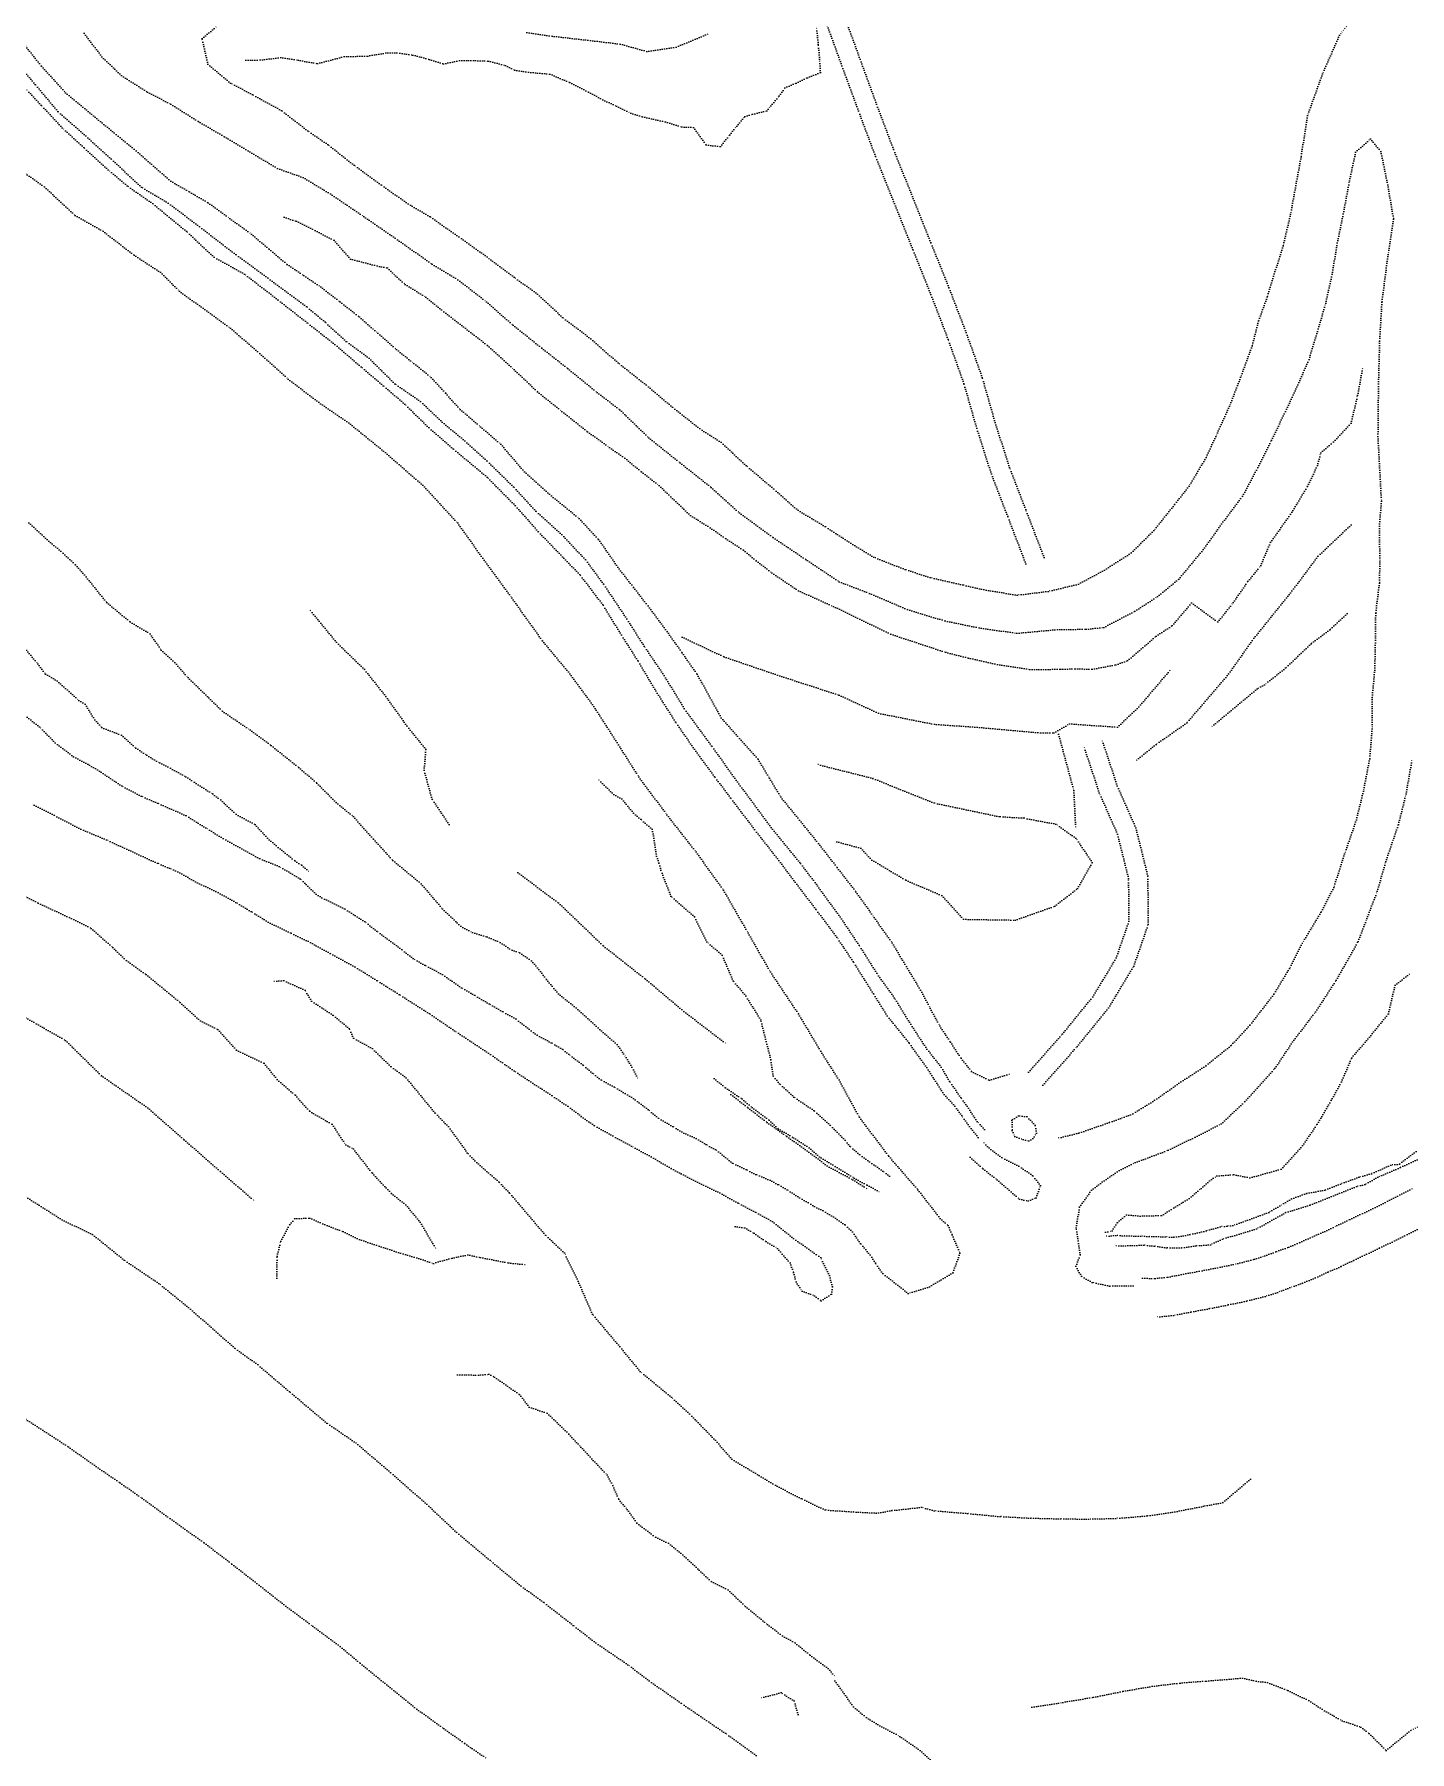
# Model space of a CAD drawing. Extents: x 682410 to 689460, y 7661803 to 7669124.
# Drawn here: x 687810.3 to 688024.2, y 7667440.4 to 7667707.4 of the extents above; entities that cross this region are included whole.
import ezdxf

# ---------------------------------------------------------------- set-up
doc = ezdxf.new("R2010")
doc.units = 0
doc.header["$MEASUREMENT"] = 0
doc.linetypes.add('DOT', pattern=[0.25, 0, -0.25])
doc.layers.add('02 TOE_Line', color=1, linetype='DOT', lineweight=20)

msp = doc.modelspace()

# ---------------------------------------------------------------- linework, layer by layer
at = {"layer": '02 TOE_Line'}
for points in [[(688015.91, 7667710.48, 4334.74), (688013.3, 7667707.23, 4334.68), (688010.66, 7667701.23, 4334.72), (688008.32, 7667694.71, 4334.78), (688007.33, 7667688.33, 4334.89), (688005.69, 7667679.4, 4335.4), (688004.54, 7667674.47, 4335.67), (688003.03, 7667669.73, 4336.3), (688002.06, 7667666.53, 4336.4), (688000.71, 7667662.79, 4336.73), (687999.71, 7667658.92, 4336.86), (687997.93, 7667654.04, 4337.32), (687996.19, 7667649.55, 4337.74), (687994.05, 7667644.84, 4338.06), (687992.55, 7667641.55, 4338.34), (687989.9, 7667637.11, 4338.84), (687987.64, 7667634.24, 4339.03), (687984.42, 7667630.21, 4339.43), (687980.9, 7667626.72, 4339.99), (687976.73, 7667624.06, 4340.39), (687972.69, 7667621.87, 4340.77), (687967.99, 7667620.75, 4341.14), (687963.19, 7667620.17, 4341.48), (687958.33, 7667620.94, 4341.67), (687954.71, 7667621.74, 4341.98), (687949.64, 7667622.91, 4342.43), (687945.75, 7667624.16, 4342.62), (687940.9, 7667626.05, 4343.24), (687937.6, 7667628.05, 4343.49), (687933.33, 7667630.83, 4343.86), (687929.1, 7667633.35, 4344.22), (687925.28, 7667636.7, 4344.79), (687921.04, 7667640.31, 4345.08), (687917.13, 7667643.93, 4345.49), (687913.81, 7667646.05, 4345.68), (687909.58, 7667649.39, 4346.06), (687905.48, 7667652.84, 4346.45), (687901.12, 7667656.29, 4346.98), (687896.87, 7667660.03, 4347.48), (687892.49, 7667663.34, 4347.96), (687888.61, 7667666.95, 4348.54), (687884.96, 7667669.58, 4348.6), (687880.74, 7667672.75, 4349.19), (687876.33, 7667675.89, 4349.55), (687871.84, 7667679.03, 4350.01), (687868.45, 7667681.01, 4350.1), (687864.26, 7667683.97, 4350.46), (687860.07, 7667687, 4351.04), (687855.99, 7667690.21, 4351.45), (687852.85, 7667692.36, 4351.61), (687848.76, 7667695.52, 4352.06), (687844.24, 7667697.99, 4352.54), (687840.86, 7667699.77, 4352.81), (687837.34, 7667702.71, 4353.54), (687836.42, 7667706.69, 4354.52), (687838.63, 7667708.53, 4355.02)], [(687964.54, 7667625.02, 4343.28), (687961.7, 7667632.42, 4345.09), (687959.17, 7667639, 4346.67), (687956.88, 7667646.13, 4348.25), (687954.89, 7667653.08, 4349.84), (687952.44, 7667659.96, 4351.43), (687949.77, 7667666.9, 4352.62), (687946.97, 7667673.88, 4354.1), (687943.97, 7667681.38, 4355.78), (687941.14, 7667688.41, 4357.58), (687938.5, 7667695.46, 4359.53), (687935.93, 7667702.47, 4361.61), (687933.35, 7667709.52, 4363.79)], [(687967.38, 7667626, 4343.28), (687964.5, 7667633.5, 4345.09), (687962, 7667640, 4346.67), (687959.75, 7667647, 4348.25), (687957.75, 7667654, 4349.84), (687955.25, 7667661, 4351.43), (687952.56, 7667668, 4352.62), (687949.75, 7667675, 4354.1), (687946.75, 7667682.5, 4355.78), (687943.94, 7667689.5, 4357.58), (687941.31, 7667696.5, 4359.53), (687938.75, 7667703.5, 4361.61), (687936.19, 7667710.5, 4363.79)], [(687807.86, 7667706.92, 4348.93), (687811.47, 7667702.39, 4348.47), (687815.2, 7667698.27, 4348.07), (687817.9, 7667696.04, 4347.86), (687820.61, 7667693.8, 4347.64), (687823.4, 7667691.51, 4347.31), (687826.2, 7667689.22, 4346.98), (687828.88, 7667686.88, 4346.67), (687831.56, 7667684.53, 4346.36), (687834.46, 7667682.86, 4346.27), (687837.35, 7667681.18, 4346.19), (687840.72, 7667678.74, 4346), (687844.09, 7667676.3, 4345.82), (687846.87, 7667673.95, 4345.74), (687849.66, 7667671.59, 4345.67), (687852.27, 7667669.84, 4345.52), (687854.88, 7667668.09, 4345.37), (687857.89, 7667665.75, 4345.14), (687860.9, 7667663.41, 4344.91), (687863.78, 7667660.88, 4344.68), (687866.67, 7667658.35, 4344.45), (687869.37, 7667656.19, 4343.99), (687872.07, 7667654.02, 4343.53), (687874.32, 7667651.54, 4343.29), (687876.57, 7667649.05, 4343.05), (687879.73, 7667646.34, 4342.79), (687882.89, 7667643.63, 4342.52), (687886.54, 7667639.35, 4342.19), (687890.77, 7667635.59, 4341.58), (687895.08, 7667632.08, 4341.08), (687898.08, 7667628.83, 4340.59), (687901.29, 7667624.23, 4340.06), (687903.53, 7667621.36, 4339.6), (687905.77, 7667618.48, 4339.15), (687908.73, 7667614.52, 4338.46), (687911.07, 7667611.2, 4337.72), (687913.41, 7667607.88, 4336.98), (687915.28, 7667604.5, 4336.45), (687917.15, 7667601.11, 4335.93), (687920.02, 7667597.88, 4335.31), (687922.89, 7667594.65, 4334.69), (687924.65, 7667591.72, 4334.21), (687926.42, 7667588.79, 4333.72), (687929.35, 7667585.18, 4332.93), (687932.28, 7667581.56, 4332.14), (687935.2, 7667577.8, 4331.19), (687938.11, 7667574.04, 4330.25), (687940.93, 7667570.07, 4329.27), (687943.75, 7667566.1, 4328.29), (687945.95, 7667562.41, 4327.42), (687948.16, 7667558.73, 4326.55), (687949.65, 7667555.96, 4325.92), (687951.13, 7667553.2, 4325.29), (687952.8, 7667550.67, 4324.6), (687954.47, 7667548.15, 4323.91), (687956.09, 7667546.11, 4323.49), (687958.87, 7667544.74, 4322.92), (687962.18, 7667545.76, 4323.64)], [(687818.08, 7667707.52, 4354.66), (687820.86, 7667703.86, 4354.71), (687823.91, 7667700.93, 4354.14), (687827.93, 7667698.38, 4353.91), (687831.57, 7667696.49, 4353.41), (687835.85, 7667693.81, 4353.09), (687839.9, 7667691.44, 4352.55), (687843.57, 7667689.25, 4352.26), (687848.17, 7667686.5, 4352.01), (687852.13, 7667685.1, 4351.65), (687856.38, 7667682.54, 4351.22), (687861.57, 7667679.04, 4350.63), (687866.8, 7667675.42, 4350.36), (687872.23, 7667671.61, 4349.83), (687876.22, 7667669.2, 4349.26), (687880.63, 7667665.79, 4348.82), (687884.78, 7667662.15, 4348.65), (687889.25, 7667658.58, 4348.02), (687893.3, 7667655.4, 4347.6), (687897.86, 7667651.68, 4347.23), (687901.39, 7667648.99, 4346.65), (687905.89, 7667644.63, 4346.32), (687910.78, 7667640.73, 4345.75), (687915.59, 7667636.92, 4345.32), (687919.99, 7667632.94, 4345.03), (687925.25, 7667629.11, 4344.72), (687930.3, 7667625.72, 4344.24), (687935.51, 7667622.25, 4343.83), (687940.22, 7667620.44, 4343.47), (687946.13, 7667617.92, 4343.11), (687952, 7667616.15, 4342.3), (687957.24, 7667615.08, 4342.01), (687963.13, 7667614.24, 4341.96), (687969.44, 7667614.82, 4341.48), (687973.92, 7667614.86, 4341.21), (687976.66, 7667615.15, 4340.9), (687981.49, 7667617.68, 4340.51), (687984.99, 7667619.94, 4340.15), (687988.3, 7667622.66, 4339.86), (687992.11, 7667627.25, 4339.66), (687995.18, 7667631.54, 4339.28), (687998.23, 7667635.56, 4339.01), (688000.59, 7667639.99, 4338.39), (688002.71, 7667644.26, 4337.97), (688004.91, 7667648.74, 4337.58), (688006.83, 7667652.88, 4337.19), (688008.56, 7667656.82, 4337.07), (688010, 7667661.57, 4336.73), (688011.15, 7667665.54, 4336.03), (688012.15, 7667670.05, 4335.74), (688012.96, 7667674.94, 4335.53), (688013.89, 7667679.46, 4335.16), (688014.85, 7667684.59, 4334.57), (688015.81, 7667689.05, 4334.43), (688018.11, 7667691.11, 4333.68), (688019.73, 7667689.15, 4333.16), (688020.8, 7667683.98, 4332.61), (688021.71, 7667678.62, 4332.22), (688020.85, 7667673.14, 4331.73), (688019.89, 7667665.69, 4330.94), (688019.54, 7667659.67, 4330.32), (688019.36, 7667652.6, 4329.52), (688019.28, 7667644.85, 4328.86), (688019.28, 7667644.83, 4328.85), (688019.82, 7667634.76, 4328.02), (688019.5, 7667630.88, 4327.51), (688019.58, 7667625.36, 4327.42), (688019.51, 7667622.02, 4326.94), (688018.93, 7667617.36, 4326.82), (688018.88, 7667612.73, 4326.53), (688018.78, 7667608.52, 4325.98), (688018.38, 7667604.27, 4325.72), (688018.38, 7667599.37, 4325.17), (688018, 7667594.73, 4324.87), (688017.01, 7667589.67, 4324.49), (688015.92, 7667585.23, 4324.08), (688014.1, 7667579.96, 4323.68), (688012.4, 7667574.71, 4323.04), (688010.42, 7667570.85, 4322.52), (688007.52, 7667566.07, 4322.09), (688005.51, 7667562.12, 4321.71), (688003.07, 7667558.1, 4321.1), (687999.36, 7667553.3, 4320.83), (687996.41, 7667550.13, 4320.67), (687992.49, 7667546.99, 4320.11), (687988.62, 7667544.47, 4320.12), (687984.55, 7667541.62, 4320.05), (687981.14, 7667539.51, 4319.59), (687979.25, 7667538.79, 4319.75), (687977.5, 7667538.18, 4319.89), (687972.73, 7667536.52, 4319.65), (687969.5, 7667535.74, 4319.6)], [(687843.24, 7667703.32, 4355.44), (687845.45, 7667703.37, 4355.58), (687848.66, 7667703.74, 4356.04), (687851.35, 7667703.33, 4356.21), (687854.39, 7667702.81, 4356.3), (687858.51, 7667703.89, 4357.07), (687862.19, 7667703.98, 4357.45), (687864.98, 7667704.46, 4357.92), (687867.19, 7667704.45, 4358.12), (687869.2, 7667704.13, 4358.21), (687871.78, 7667703.46, 4358.41), (687873.97, 7667702.77, 4358.39), (687876.47, 7667703.28, 4359.01), (687878.61, 7667703.28, 4359.32), (687880.94, 7667703.2, 4359.71), (687883.6, 7667702.52, 4359.78), (687885.05, 7667701.8, 4359.45), (687887.21, 7667701.46, 4359.57), (687890.52, 7667701.17, 4359.7), (687893.62, 7667699.86, 4359.53), (687896.54, 7667698.38, 4359.3), (687898.76, 7667697.19, 4359.08), (687900.88, 7667696.16, 4358.9), (687903.08, 7667695.09, 4358.69), (687904.93, 7667694.55, 4358.65), (687908.47, 7667693.73, 4358.61), (687911.02, 7667692.95, 4358.49), (687912.84, 7667692.88, 4358.58), (687914.82, 7667690.15, 4357.87), (687917.03, 7667689.9, 4357.85), (687918.47, 7667691.73, 4358.44), (687919.56, 7667693.08, 4358.81), (687920.83, 7667694.59, 4359.24), (687922.04, 7667694.93, 4359.34), (687924.23, 7667695.46, 4359.48), (687924.87, 7667696.25, 4359.7), (687926.19, 7667697.77, 4360.14), (687927.06, 7667699.03, 4360.54), (687928.79, 7667699.77, 4360.76), (687930.55, 7667700.61, 4361.04), (687932.57, 7667701.4, 4361.27), (687932.46, 7667703.48, 4361.96), (687932.25, 7667705.8, 4362.73), (687931.98, 7667708.46, 4363.53)], [(687886.94, 7667707.65, 4362.06), (687890.85, 7667707.08, 4362.36), (687896.82, 7667706.39, 4363.09), (687901.45, 7667705.84, 4363.54), (687905.57, 7667704.71, 4364.22), (687910.17, 7667705.38, 4364.48), (687915.17, 7667707.45, 4365)], [(687958.11, 7667537.06, 4321.14), (687956.95, 7667538.34, 4321.47), (687955.59, 7667540.41, 4321.91), (687954.41, 7667542.05, 4322.22), (687952.64, 7667544.6, 4322.79), (687951.38, 7667546.79, 4322.99), (687949.15, 7667549.6, 4323.53), (687946.62, 7667553.45, 4324.46), (687944.07, 7667557.58, 4325.5), (687941.35, 7667561.4, 4326.44), (687938.59, 7667565.75, 4327.52), (687935.66, 7667570.14, 4328.46), (687931.49, 7667575.85, 4329.79), (687929.38, 7667578.59, 4330.4), (687925.15, 7667583.76, 4331.64), (687922.24, 7667587.71, 4332.48), (687919.87, 7667590.83, 4333.2), (687915.66, 7667596.76, 4334.25), (687911.4, 7667602.55, 4335.28), (687908.28, 7667607.67, 4336.14), (687905.18, 7667612.23, 4336.97), (687902.47, 7667616.49, 4337.65), (687898.86, 7667621.9, 4338.55), (687896.03, 7667625.7, 4339.03), (687892.36, 7667629.58, 4339.53), (687888.33, 7667633.23, 4340.32), (687884.85, 7667637.01, 4340.58), (687880.73, 7667641.05, 4341.09), (687877.28, 7667644.15, 4341.37), (687873.78, 7667647.06, 4341.67), (687870.39, 7667650.29, 4342.07), (687866.38, 7667653.04, 4342.69), (687862.4, 7667657.01, 4343.07), (687858.85, 7667659.62, 4343.56), (687855.55, 7667662.63, 4343.6), (687852.65, 7667665.05, 4343.87), (687846.63, 7667669.49, 4344.15), (687841.67, 7667673.11, 4344.33), (687836, 7667677.48, 4344.61), (687831.16, 7667681.12, 4344.8), (687826.99, 7667683.59, 4345.31), (687822.3, 7667687.98, 4345.59), (687818.35, 7667691.55, 4346.09), (687813.99, 7667695.38, 4346.79), (687810.48, 7667699.57, 4346.93), (687807.72, 7667702.79, 4347.39)], [(687957.11, 7667535.86, 4321.04), (687955.76, 7667537.56, 4321.44), (687954.55, 7667539.24, 4321.75), (687953.49, 7667540.69, 4322.08), (687951.8, 7667542.55, 4322.15), (687949.11, 7667546.71, 4322.95), (687946.33, 7667550.6, 4323.84), (687942.96, 7667554.78, 4324.96), (687940.81, 7667558.21, 4325.82), (687937.65, 7667563.22, 4327.01), (687935.14, 7667566.98, 4327.91), (687931.87, 7667571.34, 4328.99), (687929.1, 7667574.97, 4329.77), (687926.11, 7667578.92, 4330.76), (687922.34, 7667583.75, 4331.91), (687918.6, 7667588.66, 4332.97), (687916.1, 7667591.97, 4333.78), (687913.39, 7667595.63, 4334.27), (687910.02, 7667600.49, 4335.15), (687907, 7667605.27, 4335.97), (687904.17, 7667610, 4336.67), (687901.63, 7667613.98, 4337.46), (687898.73, 7667618.7, 4338.19), (687895.15, 7667623.39, 4338.97), (687892.19, 7667626.42, 4339.36), (687888.68, 7667630.08, 4340.08), (687885.13, 7667634.09, 4340.57), (687880.75, 7667638.52, 4341.36), (687875.49, 7667642.9, 4341.5), (687871.68, 7667646.21, 4341.87), (687867.96, 7667649.85, 4342.32), (687864.61, 7667652.73, 4342.65), (687861.14, 7667655.67, 4343.11), (687857.09, 7667659.14, 4343.38), (687852.76, 7667662.52, 4343.77), (687848.22, 7667666.08, 4344.1), (687843.02, 7667670.09, 4344.55), (687838.29, 7667672.71, 4344.55), (687833.99, 7667676.73, 4344.74), (687828.75, 7667681.04, 4345), (687824.76, 7667683.82, 4345.35), (687821.84, 7667686.3, 4345.59), (687818.03, 7667689.76, 4346.32), (687814.69, 7667692.83, 4346.29), (687811.4, 7667696.35, 4347.03), (687809.05, 7667698.84, 4346.95)], [(687806.95, 7667687.14, 4346.91), (687811.91, 7667683.64, 4346.47), (687816.69, 7667679.2, 4346.2), (687821.03, 7667676.74, 4345.71), (687825.85, 7667673.03, 4345.54), (687829.97, 7667670.36, 4345.55), (687832.89, 7667667.43, 4345.5), (687840.83, 7667661.69, 4345.06), (687845.43, 7667657.71, 4344.69), (687849.81, 7667653.75, 4344.2), (687854.86, 7667649.93, 4343.95), (687859.22, 7667646.96, 4343.39), (687864.94, 7667642.32, 4342.82), (687870.77, 7667637.24, 4342.06), (687876.17, 7667631.38, 4341.45), (687880.08, 7667625.89, 4340.88), (687884.59, 7667619.72, 4340.13), (687889.34, 7667613.08, 4339.17), (687893.39, 7667608.22, 4338.43), (687897.15, 7667603.14, 4337.6), (687901.18, 7667596.9, 4336.63), (687904.35, 7667591.89, 4335.81), (687908.72, 7667586.01, 4334.73), (687913.25, 7667580.23, 4333.4), (687917.51, 7667574.3, 4332.18), (687921.34, 7667567.65, 4330.47), (687924.81, 7667561.58, 4328.96), (687929.17, 7667555.07, 4327.48), (687932.62, 7667549.26, 4326.17), (687935.47, 7667544.79, 4325.45), (687938.65, 7667538.99, 4324.11), (687943.23, 7667532.92, 4322.91), (687947.74, 7667527.72, 4321.89), (687951.22, 7667523.26, 4320.78), (687952.46, 7667522.15, 4320.56), (687953.06, 7667520.7, 4320.37), (687954.28, 7667517.86, 4320.04), (687953.18, 7667514.81, 4319.85), (687949.54, 7667512.64, 4319.84), (687946.25, 7667511.59, 4319.96), (687942.29, 7667514.69, 4320.07), (687941.12, 7667516.33, 4319.99), (687940.3, 7667517.6, 4319.86), (687938.81, 7667519.37, 4319.89), (687937.55, 7667521.18, 4319.77), (687936.36, 7667522.29, 4319.83), (687934.59, 7667523.5, 4319.78), (687932.98, 7667524.47, 4319.8), (687931.68, 7667525.1, 4319.68), (687930.66, 7667525.71, 4319.63), (687929.35, 7667526.46, 4319.66), (687927.41, 7667527.73, 4319.6), (687925.98, 7667528.55, 4319.52), (687924.74, 7667529.2, 4319.43), (687922.54, 7667530.1, 4319.25), (687921.01, 7667530.88, 4319.18), (687918.92, 7667531.84, 4319.05), (687916.28, 7667533.99, 4318.99), (687914.83, 7667534.73, 4318.87), (687913.27, 7667535.7, 4318.72), (687911.33, 7667536.53, 4318.54), (687909.63, 7667537.54, 4318.41), (687907.38, 7667538.86, 4318.26), (687905.79, 7667540.17, 4318.15), (687903.79, 7667541.72, 4318.07), (687902.23, 7667542.68, 4317.87), (687900.49, 7667543.7, 4317.66), (687898.46, 7667544.82, 4317.46), (687897.14, 7667545.83, 4317.32), (687895.63, 7667547.12, 4317.29), (687893.44, 7667548.78, 4317.27), (687892.47, 7667549.56, 4317.22), (687890.73, 7667550.57, 4316.88), (687888.53, 7667551.76, 4316.58), (687887.58, 7667552.45, 4316.55), (687885.19, 7667554.3, 4316.32), (687883.12, 7667555.43, 4315.98), (687881.08, 7667556.61, 4315.72), (687878.8, 7667557.95, 4315.43), (687876.76, 7667559.13, 4315.16), (687873.79, 7667561.19, 4314.89), (687871.07, 7667562.62, 4314.53), (687869.26, 7667563.65, 4314.27), (687867.48, 7667565.05, 4314.13), (687865.79, 7667566.3, 4313.92), (687863.61, 7667567.9, 4313.65), (687861.72, 7667569.4, 4313.44), (687858.59, 7667571.39, 4312.8), (687855.07, 7667573.1, 4312.16), (687854.14, 7667573.69, 4312), (687851.7, 7667576.05, 4311.76), (687848.42, 7667578, 4311.42), (687845.34, 7667579.21, 4311.1), (687839.68, 7667582.35, 4310.85), (687837.02, 7667583.97, 4310.74), (687833.92, 7667585.89, 4310.81), (687829.51, 7667587.83, 4310.7), (687826.96, 7667588.92, 4310.63), (687823.95, 7667590.49, 4310.7), (687819.87, 7667593.21, 4310.79), (687816.43, 7667595.04, 4310.95), (687813.58, 7667597.22, 4311.01), (687811.16, 7667599.68, 4310.79), (687808.94, 7667601.42, 4310.94)], [(687849.18, 7667678.91, 4349.28), (687851.1, 7667678.29, 4349.3), (687854.02, 7667676.85, 4349.24), (687856.94, 7667675.34, 4349.12), (687859.5, 7667672.42, 4348.61), (687863.65, 7667671.34, 4348.7), (687865.27, 7667671.03, 4348.81), (687866.5, 7667669.82, 4348.63), (687868.02, 7667668.48, 4348.44), (687871.23, 7667666.48, 4348.24), (687874.04, 7667664.21, 4347.93), (687880.81, 7667659, 4347.28), (687884.93, 7667655.25, 4346.73), (687888.59, 7667651.78, 4346.27), (687892.39, 7667648.74, 4345.88), (687896.38, 7667645.57, 4345.48), (687899.79, 7667643.12, 4345.22), (687902.18, 7667641.45, 4345.07), (687904.75, 7667639.34, 4344.8), (687907.5, 7667637.21, 4344.58), (687909.33, 7667635.44, 4344.37), (687912.4, 7667632.54, 4344.02), (687915.43, 7667630.64, 4343.85), (687917.85, 7667628.95, 4343.69), (687920.63, 7667627.15, 4343.52), (687922.6, 7667625.52, 4343.35), (687925.05, 7667623.61, 4343.09), (687929.16, 7667620.85, 4342.77), (687934.59, 7667618.42, 4342.57), (687943.54, 7667614.09, 4341.84), (687952.06, 7667611.28, 4341.06), (687955.6, 7667610.39, 4340.8), (687960.11, 7667609.37, 4340.44), (687965.17, 7667608.6, 4340.07), (687969.94, 7667608.64, 4339.67), (687972.24, 7667608.71, 4339.55), (687974.86, 7667608.65, 4339.33), (687978.54, 7667609.33, 4339.49), (687980.35, 7667609.98, 4339.61), (687984.79, 7667613.8, 4339.84), (687987.3, 7667615.43, 4339.64), (687990.3, 7667618.98, 4339.21), (687994.38, 7667615.99, 4335.64), (687996.76, 7667619, 4335.51), (687999.07, 7667622.32, 4335.36), (688001.05, 7667624.75, 4335.24), (688002.57, 7667628.39, 4335.14), (688005.69, 7667632.74, 4334.94), (688008.33, 7667637.1, 4334.73), (688009.86, 7667640.3, 4334.59), (688010.39, 7667642.3, 4334.7), (688012.39, 7667644.02, 4333.86), (688015.1, 7667646.89, 4332.39), (688016.12, 7667651.23, 4332.35), (688016.91, 7667655.5, 4332.42)], [(687809.48, 7667631.42, 4320.65), (687812.32, 7667628.8, 4320.57), (687814.84, 7667626.67, 4320.63), (687816.75, 7667624.88, 4320.81), (687818.41, 7667622.99, 4320.89), (687821.59, 7667619.03, 4320.96), (687825.25, 7667616, 4321.19), (687828.34, 7667614.15, 4320.97), (687830.07, 7667611.63, 4320.86), (687832.2, 7667609.67, 4320.88), (687834.24, 7667607.35, 4320.76), (687839.58, 7667602.14, 4320.84), (687843.88, 7667599.2, 4320.85), (687847.18, 7667596.78, 4320.89), (687851.47, 7667593.37, 4321.19), (687854.28, 7667590.94, 4321.07), (687857.28, 7667587.92, 4320.85), (687859.97, 7667585.73, 4320.95), (687863.1, 7667582.2, 4320.69), (687866.11, 7667578.91, 4320.65), (687870.5, 7667575.3, 4320.71), (687873.83, 7667571.37, 4320.5), (687876.66, 7667568.68, 4320.42), (687878.5, 7667567.7, 4320.43), (687880.75, 7667567.03, 4320.64), (687882.8, 7667566.17, 4320.63), (687884.62, 7667564.95, 4320.8), (687885.84, 7667564.56, 4320.82), (687887.65, 7667563.31, 4320.83), (687889.05, 7667561.67, 4320.86), (687889.96, 7667560.42, 4320.83), (687891.15, 7667559.03, 4320.69), (687891.83, 7667558.19, 4320.79), (687894.58, 7667556, 4320.74), (687898.01, 7667552.88, 4320.65), (687900.98, 7667550.28, 4320.83), (687902.38, 7667548.28, 4320.71), (687903.5, 7667546.37, 4320.23), (687904.23, 7667544.98, 4320.05)], [(688015.11, 7667631.1, 4334.58), (688009.95, 7667626.2, 4334.86), (688005.91, 7667620.82, 4335.1), (687999.7, 7667613.09, 4335.54), (687996.06, 7667607.91, 4335.77), (687989.55, 7667600.31, 4336.11), (687984.77, 7667596.96, 4336.45), (687981.61, 7667594.39, 4336.55)], [(687874.85, 7667584.51, 4329.4), (687872.2, 7667588.44, 4329.66), (687870.95, 7667592.94, 4329.87), (687871.23, 7667596.2, 4329.88), (687868.28, 7667599.83, 4329.86), (687865.01, 7667604.42, 4329.97), (687861.66, 7667608.63, 4330.1), (687857.32, 7667612.85, 4330.1), (687853.19, 7667617.87, 4330.13)], [(688014.47, 7667617.29, 4330.8), (688011.78, 7667614.78, 4331.62), (688008.87, 7667612.61, 4332.55), (688004.92, 7667608.84, 4333.72), (688001.63, 7667606.23, 4334.77), (688000.5, 7667605.6, 4335.1), (687993.26, 7667599.58, 4337.11)], [(687911.07, 7667613.65, 4337.84), (687917.61, 7667610.57, 4337.76), (687926.25, 7667607.62, 4337.46), (687935.5, 7667604.62, 4337.17), (687941.63, 7667601.8, 4336.91), (687950.3, 7667600.08, 4336.54), (687956.96, 7667599.63, 4336.28), (687966.86, 7667598.74, 4336.43), (687968.9, 7667598.76, 4336.72), (687971.32, 7667600.16, 4337.6), (687978.77, 7667599.64, 4337.01), (687982.12, 7667602.82, 4336.39), (687986.95, 7667608.5, 4336.1)], [(687809.1, 7667611.62, 4312.63), (687810.88, 7667609.48, 4312.57), (687812.09, 7667607.9, 4312.09), (687813.91, 7667606.82, 4311.89), (687817.27, 7667603.8, 4312.41), (687818.24, 7667603.19, 4311.94), (687819.75, 7667600.78, 4311.67), (687820.84, 7667599.57, 4312.01), (687823.87, 7667598.4, 4311.97), (687826.14, 7667596.39, 4311.66), (687827.83, 7667595.26, 4311.4), (687829.83, 7667594.07, 4311.37), (687831.51, 7667593.24, 4311.47), (687833.92, 7667591.93, 4311.69), (687835.22, 7667591.07, 4311.93), (687838.1, 7667589.25, 4311.55), (687839.32, 7667588.32, 4311.59), (687841.73, 7667586.09, 4311.49), (687844.67, 7667584.49, 4311.76), (687846.6, 7667582.37, 4312.36), (687848.28, 7667580.95, 4312.34), (687850.88, 7667578.84, 4312.37), (687851.93, 7667578.17, 4312.39), (687853.01, 7667577.25, 4312.44)], [(687967.19, 7667544, 4323.63), (687972.5, 7667550, 4325.27), (687977.38, 7667556, 4327.01), (687981.31, 7667562.5, 4328.72), (687983.56, 7667569, 4330.41), (687983.5, 7667576.5, 4332.16), (687981.63, 7667584, 4333.87), (687978.75, 7667590.5, 4335.49), (687976.44, 7667597.5, 4337.04)], [(687969.62, 7667598.54, 4336.8), (687971.99, 7667589.78, 4335.47), (687972.28, 7667583.9, 4335.63)], [(687964.94, 7667545.99, 4323.63), (687970.21, 7667551.94, 4325.27), (687974.92, 7667557.73, 4327.01), (687978.58, 7667563.78, 4328.72), (687980.56, 7667569.49, 4330.41), (687980.5, 7667576.12, 4332.16), (687978.78, 7667583.02, 4333.87), (687975.95, 7667589.42, 4335.49), (687973.59, 7667596.56, 4337.04)], [(687981.2, 7667512.78, 4317.53), (687977.54, 7667512.75, 4317.9), (687974.83, 7667513.32, 4318.14), (687973.17, 7667514.26, 4318.34), (687972.31, 7667515.84, 4318.54), (687972.98, 7667517.63, 4318.6), (687972.65, 7667519.77, 4318.79), (687972.36, 7667521.81, 4319.01), (687972.87, 7667525.04, 4319.2), (687974.73, 7667527.64, 4319.44), (687976.41, 7667528.93, 4319.57), (687979.04, 7667530.71, 4319.91), (687981.51, 7667531.93, 4320.24), (687986.68, 7667533.87, 4320.24), (687990.85, 7667535.9, 4320.34), (687994.9, 7667537.95, 4320.46), (687998.6, 7667541.45, 4320.44), (688003.26, 7667546.6, 4320.99), (688005.99, 7667550.69, 4321.05), (688009.59, 7667555.4, 4321.49), (688012.8, 7667560.32, 4322.07), (688016.2, 7667566.33, 4322.84), (688017.55, 7667569.88, 4323), (688019.17, 7667574.12, 4323.29), (688020.49, 7667578.73, 4323.63), (688022.46, 7667584.51, 4324.45), (688023.65, 7667589.25, 4324.7), (688024.56, 7667594.48, 4325.04)], [(687935.12, 7667581.83, 4333.97), (687938.87, 7667580.83, 4333.83), (687940.59, 7667578.98, 4333.68), (687945.89, 7667575.83, 4333.05), (687951.48, 7667573.46, 4332.39), (687954.84, 7667569.77, 4331.55), (687962.87, 7667569.64, 4331.42), (687969.04, 7667571.82, 4331.88), (687972.56, 7667574.55, 4332.69), (687974.86, 7667578.61, 4334.36), (687972.32, 7667582.37, 4335.74), (687969.2, 7667584.57, 4335.97), (687964.13, 7667585.52, 4336.33), (687960.37, 7667585.73, 4336.38), (687950.25, 7667587.85, 4336.69), (687940.75, 7667591.67, 4336.95), (687931.94, 7667593.9, 4337.33)], [(687943.34, 7667529.83, 4320.75), (687942.3, 7667530.61, 4321), (687940.22, 7667532.07, 4321.33), (687938.68, 7667533.2, 4321.59), (687937.16, 7667534.48, 4321.74), (687936.42, 7667535.42, 4321.96), (687934.09, 7667537.77, 4322.34), (687931.57, 7667540.04, 4322.74), (687928.47, 7667542.12, 4323.24), (687926.24, 7667544.2, 4323.63), (687925.23, 7667545.41, 4323.97), (687924.87, 7667547.97, 4324.82), (687924.15, 7667550.79, 4325.68), (687923.29, 7667554.15, 4326.63), (687920.98, 7667557.87, 4327.16), (687919.01, 7667560.2, 4327.44), (687917.3, 7667564.21, 4328.55), (687914.93, 7667566.26, 4328.91), (687912.99, 7667570.18, 4329.8), (687909.34, 7667573.35, 4330.32), (687907.78, 7667577.38, 4331.26), (687907.46, 7667578.57, 4331.67), (687907.09, 7667579.59, 4332.07), (687906.69, 7667582.39, 4333.07), (687906.4, 7667583.78, 4333.5), (687904.63, 7667585.33, 4333.77), (687903.51, 7667586.29, 4333.96), (687901.7, 7667588.49, 4334.4), (687900.46, 7667589.17, 4334.25), (687898.05, 7667591.49, 4334.58)], [(687919.3, 7667522.02, 4320.32), (687920.81, 7667521.79, 4320.22), (687922.26, 7667520.96, 4320.27), (687924.12, 7667519.66, 4320.23), (687925.92, 7667518.59, 4320.05), (687926.63, 7667517.7, 4320.04), (687927.87, 7667516.35, 4319.96), (687928.4, 7667514.87, 4319.98), (687928.8, 7667513.4, 4319.96), (687929.72, 7667511.97, 4319.97), (687931.66, 7667511.25, 4320.26), (687932.69, 7667510.47, 4320.08), (687934.31, 7667511.5, 4320.16), (687934.45, 7667512.67, 4320.29), (687933.98, 7667514.38, 4320.45), (687932.62, 7667517.19, 4319.94), (687931.91, 7667517.67, 4319.93), (687928.41, 7667520.14, 4319.86), (687925.11, 7667522.79, 4319.64), (687922.49, 7667524.23, 4319.53), (687919.72, 7667525.67, 4319.4), (687916.95, 7667527.22, 4319.25), (687913.45, 7667528.89, 4318.97), (687910.95, 7667530.19, 4318.8), (687909.35, 7667531.04, 4318.65), (687906.25, 7667532.86, 4318.38), (687903.18, 7667534.51, 4318.22), (687900.32, 7667536.09, 4318.02), (687897.41, 7667537.69, 4317.84), (687895.4, 7667539.13, 4317.58), (687893.28, 7667540.71, 4317.39), (687890.79, 7667542.38, 4317.15), (687888.43, 7667543.91, 4316.91), (687884.93, 7667546.21, 4316.6), (687883.12, 7667547.48, 4316.37), (687881.25, 7667548.77, 4316.11), (687875.7, 7667552.43, 4315.49), (687871.77, 7667555.1, 4314.94), (687867.06, 7667558.09, 4314.35), (687863.59, 7667560.27, 4313.95), (687860.16, 7667562.38, 4313.47), (687856.34, 7667564.47, 4313.08), (687852.92, 7667566.34, 4312.65), (687850.15, 7667567.65, 4312.25), (687846.69, 7667569.34, 4311.84), (687844.06, 7667570.97, 4311.55), (687841.69, 7667572.4, 4311.36), (687838.58, 7667574.1, 4311.19), (687835.71, 7667575.44, 4311.1), (687832.63, 7667577.17, 4310.99), (687831.35, 7667577.71, 4310.98), (687829.47, 7667578.49, 4310.97), (687821.54, 7667582.13, 4310.87), (687817.58, 7667583.78, 4310.85), (687813.44, 7667585.93, 4310.88), (687809.98, 7667587.68, 4310.91)], [(687885.51, 7667577.03, 4328.34), (687891.85, 7667572.32, 4327.64), (687898.85, 7667565.62, 4326.68), (687905.38, 7667560.47, 4326.04), (687911.36, 7667555.44, 4325.36), (687917.86, 7667550.46, 4324.74)], [(687808.33, 7667573.65, 4300.98), (687810.96, 7667572.28, 4300.85), (687815.83, 7667570.03, 4300.78), (687819.18, 7667568.36, 4300.67), (687822.53, 7667565.38, 4300.59), (687824.68, 7667563.34, 4300.77), (687827.71, 7667561.19, 4300.87), (687833.03, 7667556.83, 4300.64), (687836.16, 7667553.97, 4300.65), (687838.89, 7667552.63, 4300.5), (687841.79, 7667549.4, 4300.32), (687846.07, 7667547.38, 4300.27), (687848.12, 7667544.84, 4300.23), (687850.95, 7667542.4, 4300.37), (687853.17, 7667539.91, 4300.72), (687856.66, 7667537.89, 4300.32), (687858.76, 7667534.72, 4300.37), (687859.95, 7667534.07, 4300.33), (687862.9, 7667530.28, 4300.5), (687865.87, 7667527.14, 4300.68), (687868.12, 7667525.37, 4300.78), (687870.36, 7667522.66, 4300.75), (687872.8, 7667518.52, 4301.74)], [(687999.45, 7667482.74, 4316.04), (687995.14, 7667479.07, 4315.79), (687992.17, 7667478.51, 4315.75), (687987.69, 7667477.65, 4315.61), (687983.33, 7667477, 4315.3), (687978.46, 7667476.62, 4315.02), (687974.27, 7667476.51, 4314.8), (687969.92, 7667476.55, 4314.46), (687965.3, 7667476.66, 4314.07), (687960.51, 7667476.91, 4313.67), (687955.47, 7667477.38, 4313.22), (687950.27, 7667477.82, 4312.73), (687948.3, 7667478.35, 4313.01), (687943.7, 7667477.83, 4312.28), (687941.27, 7667477.45, 4312.07), (687937.7, 7667477.62, 4311.78), (687933.3, 7667477.94, 4311.5), (687929.6, 7667479.69, 4311.33), (687925.17, 7667482.01, 4311.41), (687918.83, 7667485.82, 4310.93), (687916.26, 7667488.76, 4310.71), (687912.23, 7667492.89, 4310.95), (687909.42, 7667495.45, 4310.96), (687904.57, 7667499.46, 4310.59), (687901.38, 7667503.33, 4310.88), (687897.13, 7667508.38, 4310.53), (687894.75, 7667513.85, 4310.66), (687892.78, 7667517.9, 4310.74), (687889.81, 7667520.68, 4310.76), (687884.2, 7667527.28, 4310.98), (687882.56, 7667528.95, 4311.13), (687878.86, 7667532.23, 4310.96), (687877.67, 7667533.48, 4311.08), (687874.73, 7667537.54, 4310.78), (687872.64, 7667539.67, 4310.77), (687868.18, 7667545.11, 4310.9), (687865.76, 7667546.9, 4311.19), (687862.9, 7667549.68, 4311.04), (687859.97, 7667551.27, 4310.81), (687859.32, 7667552.78, 4310.85), (687856.78, 7667554.87, 4310.84), (687853.45, 7667557.05, 4310.94), (687852.43, 7667558.75, 4310.75), (687849.07, 7667560.25, 4310.76), (687847.51, 7667560.09, 4310.67)], [(687976.93, 7667521.12, 4316.46), (687977.94, 7667521.35, 4316.3), (687978.76, 7667522.65, 4316.88), (687980.18, 7667523.82, 4317.2), (687982.29, 7667523.63, 4317), (687985.63, 7667523.71, 4316.79), (687987.52, 7667524.89, 4316.93), (687989.94, 7667526.38, 4317.06), (687991.77, 7667527.93, 4317.32), (687993.09, 7667529.11, 4317.52), (687994.23, 7667529.86, 4317.54), (687996.88, 7667530.07, 4317.17), (687999.38, 7667529.57, 4316.41), (688004.25, 7667530.93, 4316.14), (688007.55, 7667534.58, 4316.18), (688009.84, 7667537.92, 4316.46), (688012.01, 7667541.62, 4316.88), (688013.59, 7667544.5, 4317.12), (688015.21, 7667548.25, 4317.57), (688017.5, 7667550.91, 4317.63), (688020.9, 7667555.08, 4317.72), (688021.94, 7667559.52, 4318.6), (688024.22, 7667561.28, 4318.26)], [(687807.21, 7667555.51, 4289.38), (687810.67, 7667553.51, 4289.42), (687810.67, 7667553.51, 4289.42), (687815.2, 7667550.94, 4289.53), (687820.78, 7667545.45, 4289.6), (687827.97, 7667540.46, 4289.66), (687833.64, 7667535.49, 4289.73), (687839.31, 7667530.53, 4289.79), (687844.51, 7667526.04, 4289.85)], [(687916.05, 7667545, 4323.26), (687917.83, 7667543.57, 4323.01), (687920.41, 7667541.83, 4322.8), (687921.95, 7667540.52, 4322.63), (687924.62, 7667538.54, 4322.45), (687926.03, 7667537.2, 4322.15), (687928.41, 7667535.81, 4321.84), (687930.83, 7667534.25, 4321.57), (687932.42, 7667532.86, 4321.34), (687934.88, 7667531.35, 4320.99), (687937.85, 7667529.53, 4320.41), (687939.83, 7667528.43, 4320.12), (687941.73, 7667527.43, 4319.89)], [(687918.67, 7667542.54, 4322.87), (687921.33, 7667540.45, 4322.54), (687924.29, 7667538.19, 4322.23), (687927.37, 7667536.01, 4321.82), (687931.66, 7667532.94, 4321.5), (687933.65, 7667531.41, 4321.14), (687937.63, 7667529.28, 4320.43), (687939.98, 7667527.78, 4319.99)], [(687955.87, 7667532.77, 4320.55), (687957.88, 7667530.96, 4320.08), (687960.07, 7667529.28, 4319.7), (687962.23, 7667527.38, 4319.6), (687963.55, 7667526.26, 4319.36), (687964.9, 7667525.99, 4319.27), (687966.11, 7667526.48, 4319.24), (687966.8, 7667528.36, 4319.53), (687965.58, 7667529.95, 4319.56), (687963.42, 7667531.39, 4319.74), (687960.78, 7667532.72, 4320.3), (687959.08, 7667533.97, 4320.74), (687957.88, 7667535.14, 4320.97)], [(688025.2, 7667533.68, 4310.43), (688022.61, 7667531.71, 4310.57), (688021.26, 7667531.54, 4310.94), (688018.25, 7667530.21, 4311.25), (688016.33, 7667529.67, 4311.4), (688013.44, 7667528.61, 4311.82), (688011.02, 7667527.66, 4311.97), (688008.17, 7667527.16, 4312.39), (688005.81, 7667526.28, 4312.69), (688004.01, 7667525.21, 4312.92), (688002.29, 7667524.2, 4313.24), (687999, 7667522.99, 4313.67), (687996.7, 7667522.15, 4314.01), (687995.76, 7667522.06, 4314.15), (687994.74, 7667521.96, 4314.21), (687992.54, 7667521.32, 4314.38), (687990.05, 7667520.74, 4314.66), (687987.56, 7667520.33, 4314.83), (687986.2, 7667520.4, 4314.95), (687983.7, 7667520.46, 4315.24), (687982.35, 7667520.49, 4315.36), (687979.87, 7667520.56, 4315.7), (687978.51, 7667520.61, 4315.9), (687976.91, 7667520.47, 4316.26)], [(688025.69, 7667532.54, 4310.62), (688022.72, 7667531.16, 4310.77), (688019.28, 7667529.69, 4311.16), (688017.23, 7667528.53, 4311.38), (688015.92, 7667528.21, 4311.46), (688008.67, 7667525.31, 4312.34), (688004.92, 7667524.17, 4312.89), (688000.37, 7667521.62, 4313.57), (687995.08, 7667520.05, 4313.95), (687993.25, 7667519.17, 4314.36), (687990.92, 7667518.98, 4314.59), (687988.71, 7667518.67, 4314.76), (687986.42, 7667518.71, 4315.05), (687984.48, 7667518.96, 4315.16), (687982.83, 7667519.1, 4315.28), (687978.31, 7667518.97, 4315.65)], [(687982.69, 7667513.95, 4316.79), (687984.63, 7667513.94, 4316.54), (687986.6, 7667514.12, 4316.29), (687989.06, 7667514.61, 4316), (687991.93, 7667515.13, 4315.68), (687994.73, 7667515.68, 4315.34), (687997.47, 7667516.25, 4315.03), (688000.07, 7667516.91, 4314.75), (688001.67, 7667517.43, 4314.57), (688003.51, 7667518.13, 4314.36), (688005.4, 7667518.8, 4314.18), (688007.13, 7667519.52, 4313.97), (688009.09, 7667520.42, 4313.73), (688011.03, 7667521.24, 4313.57), (688012.88, 7667522.14, 4313.37), (688014.9, 7667523.11, 4313.14), (688016.9, 7667524.05, 4312.97), (688018.84, 7667524.98, 4312.77), (688020.75, 7667525.93, 4312.52), (688022.7, 7667526.91, 4312.28), (688024.68, 7667527.92, 4312.06)], [(687922.6, 7667439.78, 4296.2), (687917.82, 7667443.21, 4295.6), (687914.84, 7667445.22, 4295.56), (687910.92, 7667447.9, 4295.07), (687905.97, 7667451.35, 4294.5), (687902.65, 7667453.88, 4294.13), (687897.65, 7667457.27, 4293.63), (687894.14, 7667459.99, 4293.31), (687889.51, 7667463.59, 4292.65), (687886.01, 7667466.12, 4292.46), (687881.2, 7667470.11, 4291.81), (687876, 7667474.46, 4291.05), (687871.38, 7667478.82, 4290.27), (687865.73, 7667483.77, 4289.79), (687860.36, 7667488.35, 4289.09), (687855.85, 7667491.43, 4288.64), (687850, 7667496.34, 4287.94), (687845.07, 7667500.53, 4287.28), (687841.51, 7667503.1, 4287.15), (687834.61, 7667509.17, 4285.94), (687829.72, 7667513.14, 4285.58), (687824.33, 7667516.78, 4284.91), (687819.4, 7667520.77, 4284.54), (687814.65, 7667523.05, 4284.28), (687808.76, 7667526.79, 4283.32)], [(687848.03, 7667513.97, 4289.97), (687848.09, 7667517.41, 4289.77), (687848.68, 7667519.71, 4290.02), (687850.06, 7667522.32, 4290.58), (687850.83, 7667523.23, 4290.94), (687853.19, 7667523.32, 4292.17), (687855.2, 7667522.42, 4293.97), (687858.35, 7667521.21, 4295.58), (687860.89, 7667519.99, 4296.73), (687863.95, 7667518.95, 4297.59), (687867.7, 7667517.73, 4298.27), (687869.8, 7667517.13, 4299.08), (687872.42, 7667516.27, 4300.25), (687873.12, 7667516.51, 4300.74), (687875.29, 7667517.08, 4301.89), (687877.73, 7667517.6, 4303.21), (687879.74, 7667517.18, 4304.44), (687884.11, 7667516.34, 4306.67), (687886.81, 7667516.06, 4308.38)], [(688025.4, 7667521.56, 4312.28), (688023.43, 7667520.56, 4312.52), (688021.47, 7667519.59, 4312.77), (688019.47, 7667518.63, 4312.97), (688017.48, 7667517.69, 4313.14), (688015.5, 7667516.74, 4313.37), (688013.51, 7667515.77, 4313.57), (688011.5, 7667514.92, 4313.73), (688009.53, 7667514.02, 4313.97), (688007.56, 7667513.2, 4314.18), (688005.59, 7667512.5, 4314.36), (688003.66, 7667511.76, 4314.57), (688001.72, 7667511.14, 4314.75), (687998.82, 7667510.41, 4315.03), (687995.93, 7667509.8, 4315.34), (687993.05, 7667509.23, 4315.68), (687990.17, 7667508.71, 4316), (687987.46, 7667508.18, 4316.29), (687984.89, 7667507.94, 4316.54)], [(687876.16, 7667498.96, 4300.6), (687879.39, 7667498.9, 4300.93), (687881.04, 7667499.03, 4301.07), (687881.92, 7667498.58, 4301.38), (687885.8, 7667495.88, 4301.43), (687887.31, 7667493.91, 4301.14), (687890.11, 7667492.99, 4301.32), (687893.47, 7667489.73, 4301.05), (687895.33, 7667487.72, 4301.26), (687897.02, 7667485.9, 4301.42), (687899.41, 7667483.39, 4301.4), (687900.3, 7667481.72, 4301.41), (687901.21, 7667479.59, 4301.14), (687902.54, 7667478.02, 4301.07), (687904.05, 7667475.89, 4301.03), (687906.96, 7667473.68, 4300.98), (687908.98, 7667472.75, 4301.15), (687911.19, 7667470.95, 4301.07), (687915.64, 7667466.79, 4301.26), (687918.23, 7667465.5, 4301.12), (687920.93, 7667462.94, 4300.97), (687924.35, 7667460.12, 4300.92), (687926.69, 7667458.35, 4301.34), (687928.66, 7667457.26, 4301.53), (687930.97, 7667455.37, 4301.36), (687933.8, 7667453.28, 4301.29), (687934.91, 7667451.95, 4301.19)], [(687808.71, 7667492.24, 4284.53), (687812.24, 7667489.96, 4284.92), (687815.63, 7667487.75, 4285.35), (687819.39, 7667485.08, 4285.91), (687823.68, 7667482.15, 4286.51), (687827.1, 7667479.77, 4286.9), (687831.48, 7667476.58, 4287.42), (687836.76, 7667472.82, 4288.04), (687841.07, 7667469.53, 4288.45), (687845.3, 7667466.24, 4288.98), (687849.45, 7667462.98, 4289.5), (687853.63, 7667459.87, 4289.98), (687857.92, 7667456.68, 4290.44), (687861.03, 7667454.09, 4290.76), (687865.13, 7667450.76, 4291.18), (687869.8, 7667446.98, 4291.73), (687874, 7667443.96, 4292.23), (687877.29, 7667441.61, 4292.64), (687880.65, 7667439.32, 4292.99)], [(687934.84, 7667451.39, 4300.84), (687937.74, 7667447.3, 4300.51), (687939.74, 7667445.66, 4300.42), (687941.84, 7667444.37, 4300.53), (687944.35, 7667443.07, 4300.51), (687944.92, 7667442.73, 4300.38), (687948.11, 7667440.54, 4300.69), (687953.74, 7667435.42, 4302.69), (687954.87, 7667435.39, 4302.92), (687957.53, 7667434, 4302.71), (687959.32, 7667433.06, 4302.72), (687961.77, 7667432.37, 4302.09), (687963.36, 7667432.06, 4302.04), (687964.24, 7667431.89, 4302.26)], [(687965.47, 7667447.27, 4313.64), (687970.28, 7667448.02, 4313.96), (687975.05, 7667448.82, 4314.2), (687979.68, 7667449.74, 4314.46), (687984.18, 7667450.52, 4314.74), (687988.5, 7667451.03, 4314.9), (687992.63, 7667451.34, 4314.92), (687998.23, 7667451.79, 4314.82), (688000.35, 7667451.33, 4314.77), (688002.12, 7667451.09, 4314.89), (688005.3, 7667449.87, 4314.77), (688008.54, 7667448.3, 4314.1), (688010.97, 7667446.72, 4313.81), (688013.7, 7667445.17, 4313.39), (688016.63, 7667444.18, 4313), (688017.91, 7667443.18, 4313.01), (688020.56, 7667440.56, 4312.67), (688024.43, 7667443.72, 4312.46), (688029.74, 7667446.26, 4312.43), (688034.13, 7667447.97, 4312.49), (688037.39, 7667449.03, 4312.34), (688039.83, 7667450.52, 4312.43)], [(687929.11, 7667446.13, 4295.9), (687928.51, 7667448.24, 4295.84), (687926.47, 7667449.53, 4295.49), (687923.37, 7667448.72, 4295.37)]]:
    msp.add_polyline3d(points, dxfattribs=at)
msp.add_polyline3d([(687964.99, 7667535.3, 4317.01), (687965.62, 7667535.66, 4316.98), (687966.18, 7667536.53, 4316.93), (687965.98, 7667537.76, 4316.99), (687964.67, 7667539.11, 4317.1), (687963.36, 7667539.19, 4317.2), (687962.37, 7667538.55, 4317.29), (687962.41, 7667536.93, 4317.27), (687962.81, 7667535.98, 4317.26), (687964.12, 7667535.54, 4317.24)], close=True, dxfattribs=at)

doc.saveas('drawing.dxf')
